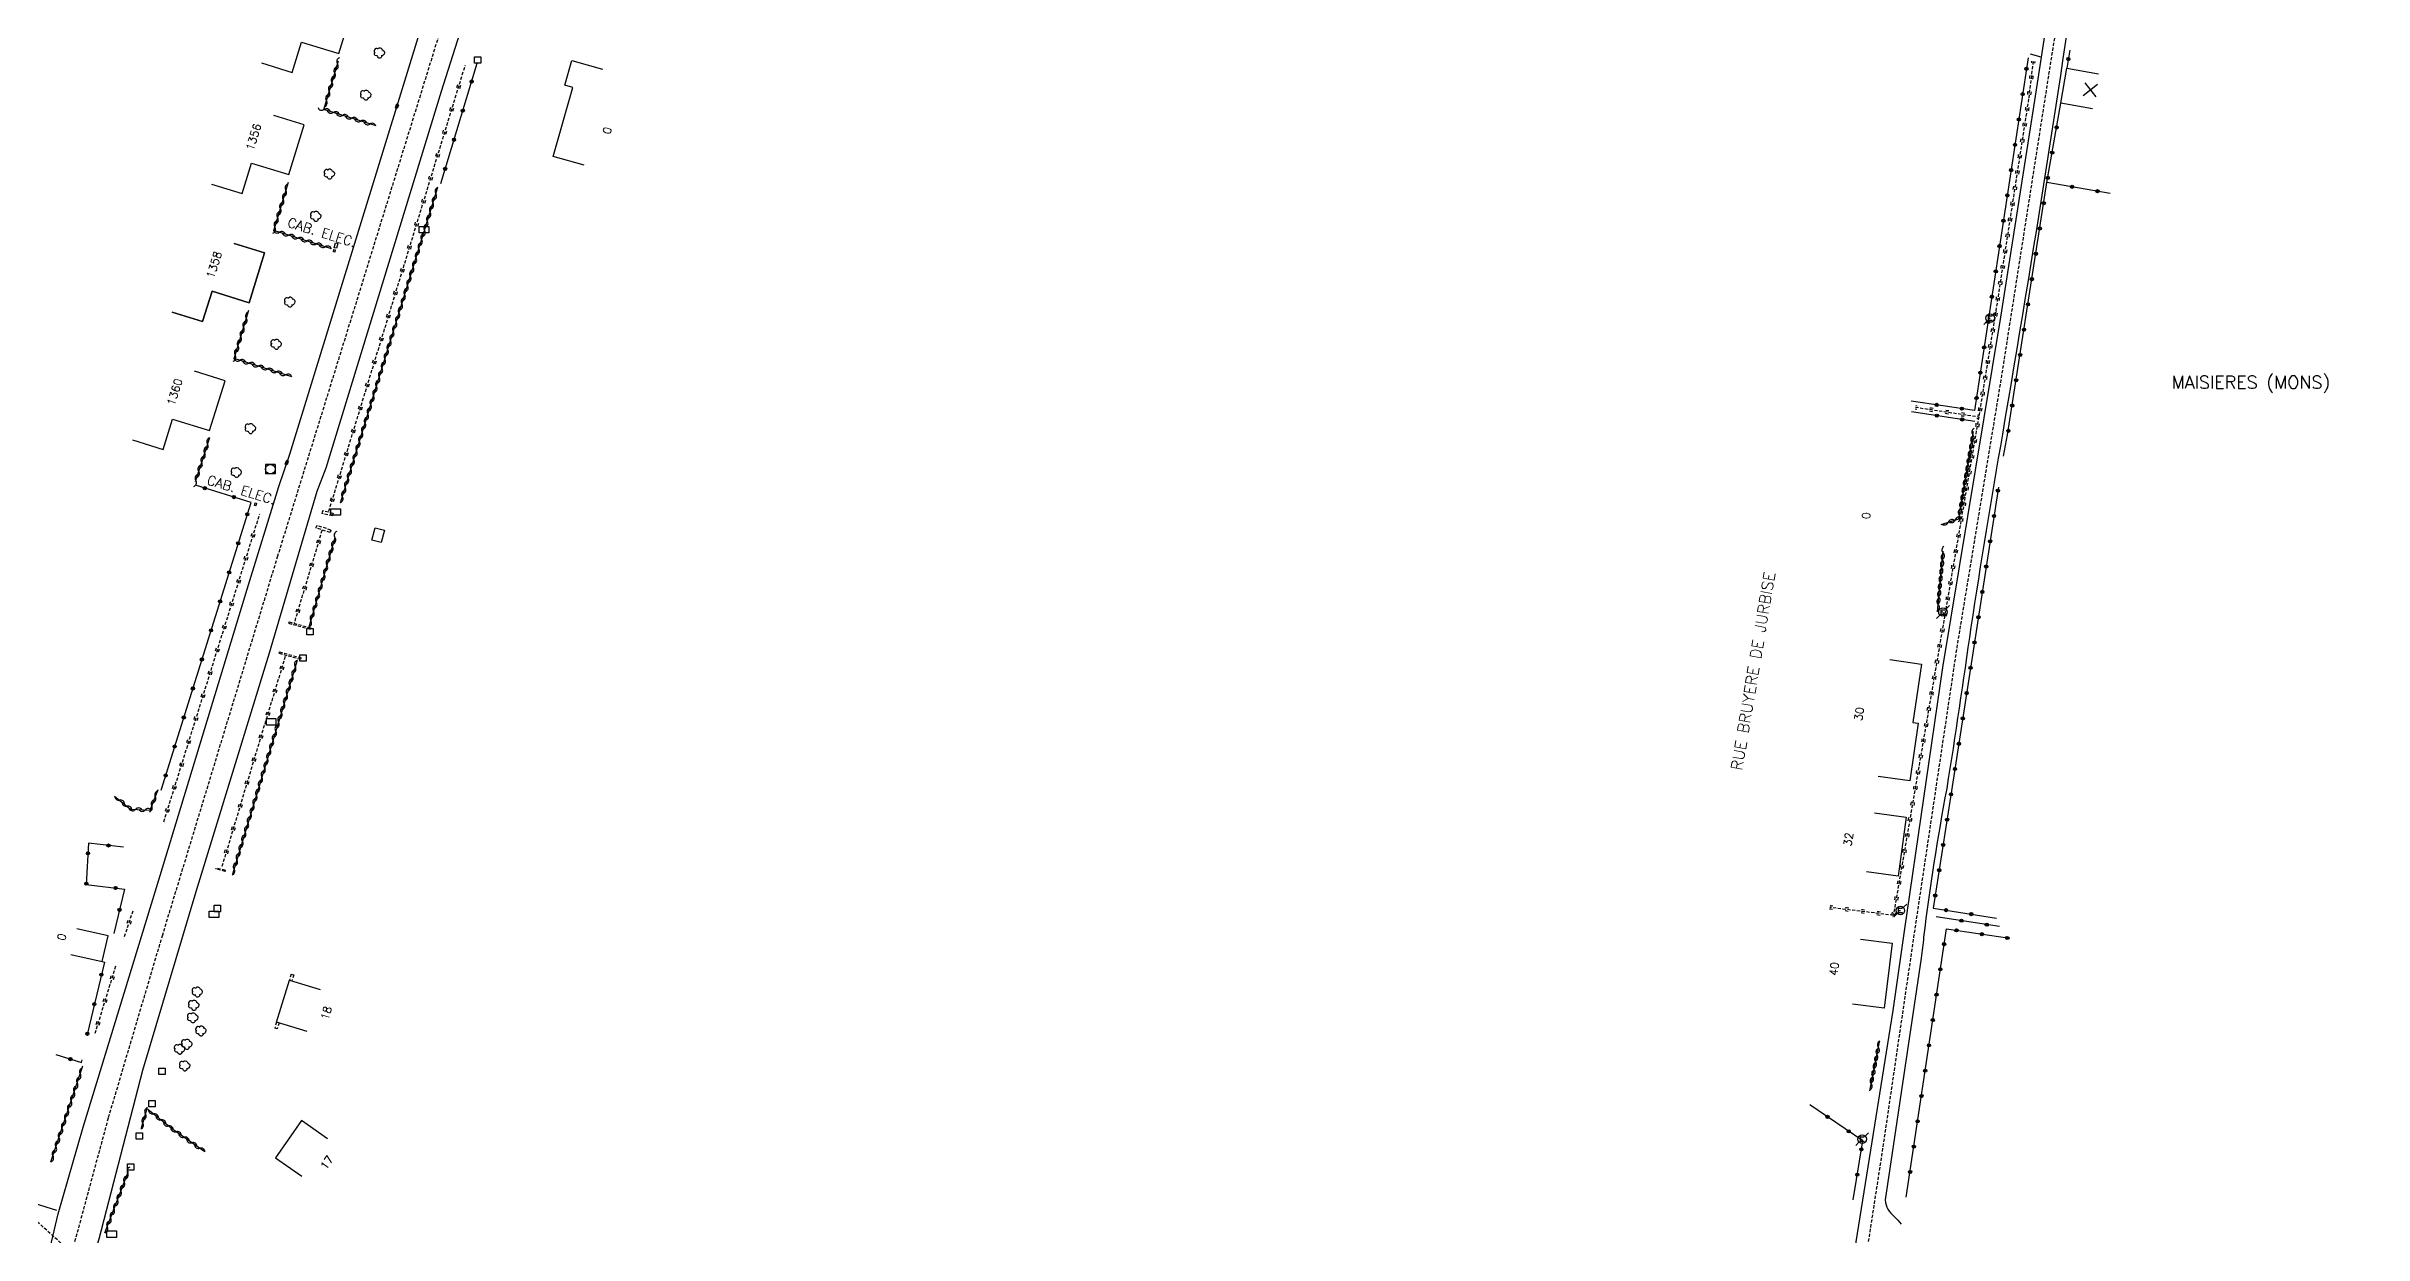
# Model space of a CAD drawing. Header units: millimetres. Extents: x 120176 to 121000, y 132000 to 133000.
# Drawn here: x 120638 to 121000, y 132619.4 to 132805.1 of the extents above; entities that cross this region are included whole.
import ezdxf
from ezdxf.enums import TextEntityAlignment as Align

# ---------------------------------------------------------------- set-up
doc = ezdxf.new("R2010")
doc.units = ezdxf.units.MM
doc.linetypes.add('DASHED', pattern=[0.75, 0.5, -0.25])
doc.layers.get('0').update_dxf_attribs({"linetype": 'CONTINUOUS'})
for name, color, linetype in [('W0001', 6, 'DASHED'), ('W0008', 7, 'CONTINUOUS'), ('W0100', 7, 'CONTINUOUS'), ('W0112', 1, 'DASHED'), ('W0220', 5, 'DASHED'), ('W0300', 7, 'CONTINUOUS'), ('W0310', 3, 'CONTINUOUS'), ('W0322', 7, 'CONTINUOUS'), ('W0400', 7, 'CONTINUOUS'), ('W0420', 7, 'CONTINUOUS'), ('W0471', 7, 'CONTINUOUS'), ('W0980', 7, 'CONTINUOUS'), ('W0984', 7, 'CONTINUOUS'), ('W0989', 7, 'CONTINUOUS'), ('W0991', 7, 'CONTINUOUS'), ('W1471', 7, 'CONTINUOUS')]:
    doc.layers.add(name, color=color, linetype=linetype)
doc.styles.get("Standard").update_dxf_attribs({"font": 'romans.shx', "width": 0.85})

# ---------------------------------------------------------------- blocks, each defined once
blk = doc.blocks.new('t310o')
at = {"color": 0, "linetype": 'Continuous'}
for centre, start, end in [((-0.5, 0.38), 216.8699, 323.1304), ((0.5, -0.37), 36.8699, 143.1303)]:
    blk.add_arc(centre, 0.625, start, end, dxfattribs=at)
blk = doc.blocks.new('t220o')
at = {"color": 0, "linetype": 'Continuous'}
for p, q in [((-0.25, 0.25), (0.25, 0.25)), ((-0.25, -0.25), (0.25, -0.25))]:
    blk.add_line(p, q, dxfattribs=at)
blk = doc.blocks.new('t322o')
at = {"color": 0, "linetype": 'Continuous'}
for radius in [0.25, 0.15]:
    blk.add_circle((0, 0), radius, dxfattribs=at)
blk = doc.blocks.new('t991o')
at = {"color": 0, "linetype": 'Continuous'}
for p, q in [((-1, 1), (1, -1)), ((-1, -1), (1, 1))]:
    blk.add_line(p, q, dxfattribs=at)
blk = doc.blocks.new('T300')
for p, q in [((-0.8, 0.51), (-0.86, 0.34)), ((-0.86, 0.34), (-0.86, 0.17)), ((-0.86, 0.17), (-0.74, 0.06)), ((-0.69, 0.63), (-0.8, 0.51)), ((-0.8, -0.06), (-0.74, 0.06)), ((-0.74, 0.06), (-0.69, 0.11)), ((-0.57, 0.69), (-0.69, 0.63)), ((-0.46, 0.69), (-0.57, 0.69)), ((-0.29, 0.63), (-0.46, 0.69)), ((-0.29, 0.63), (-0.17, 0.74)), ((-0.23, 0.57), (-0.29, 0.63)), ((-0.17, 0.74), (-0.06, 0.8)), ((-0.06, 0.8), (0.06, 0.8)), ((0.06, 0.8), (0.23, 0.74)), ((0.23, 0.74), (0.34, 0.63)), ((0.34, 0.63), (0.4, 0.51)), ((0.46, 0.46), (0.34, 0.46)), ((0.4, 0.51), (0.4, 0.46)), ((0.57, 0.4), (0.46, 0.46)), ((0.57, 0.4), (0.69, 0.29)), ((0.69, 0.29), (0.74, 0.17)), ((0.74, 0.06), (0.69, -0.17)), ((0.74, 0.17), (0.74, 0.06)), ((-0.8, -0.17), (-0.8, -0.06)), ((-0.8, -0.23), (-0.8, -0.17)), ((-0.74, -0.34), (-0.8, -0.23)), ((-0.69, -0.4), (-0.74, -0.34)), ((-0.51, -0.46), (-0.69, -0.4)), ((-0.4, -0.46), (-0.51, -0.46)), ((-0.4, -0.46), (-0.34, -0.46)), ((-0.34, -0.46), (-0.34, -0.4)), ((-0.34, -0.51), (-0.34, -0.46)), ((-0.29, -0.63), (-0.34, -0.51)), ((-0.17, -0.74), (-0.29, -0.63)), ((-0.06, -0.8), (-0.17, -0.74)), ((0.06, -0.8), (-0.06, -0.8)), ((0.17, -0.74), (0.06, -0.8)), ((0.23, -0.69), (0.17, -0.74)), ((0.29, -0.46), (0.23, -0.46)), ((0.29, -0.63), (0.23, -0.69)), ((0.46, -0.4), (0.29, -0.46)), ((0.34, -0.51), (0.29, -0.63)), ((0.34, -0.51), (0.34, -0.46)), ((0.57, -0.34), (0.46, -0.4)), ((0.63, -0.29), (0.57, -0.34)), ((0.69, -0.17), (0.63, -0.29))]:
    blk.add_line(p, q)
blk = doc.blocks.new('t112o')
at = {"color": 0, "linetype": 'Continuous'}
for p, q in [((-0.5, 0.5), (0.5, 0.5)), ((-0.5, -0.5), (-0.5, 0.5)), ((0.5, 0.5), (0.5, -0.5)), ((0.5, -0.5), (-0.5, -0.5))]:
    blk.add_line(p, q, dxfattribs=at)
blk = doc.blocks.new('T400')
for p, q in [((-0.15, 0.3), (0.15, 0.3)), ((-0.15, -0.25), (-0.15, 0.3)), ((-0.15, 0.15), (0.15, 0.15)), ((-0.15, 0), (0.15, 0)), ((0.15, 0.3), (0.15, -0.25)), ((-0.15, -0.15), (0.15, -0.15)), ((-0.15, -0.25), (-0.15, -0.3)), ((-0.15, -0.3), (0.15, -0.3)), ((0.15, -0.3), (0.15, -0.25))]:
    blk.add_line(p, q)
blk = doc.blocks.new('T420')
for p, q in [((0.75, 0.75), (-0.75, 0.75)), ((-0.75, 0.75), (-0.75, -0.75)), ((0.75, 0.75), (0.75, -0.75)), ((0.75, -0.75), (-0.75, -0.75))]:
    blk.add_line(p, q)
blk.add_ellipse((0, 0), major_axis=(-0.53, 0.53), ratio=1, start_param=3.926991, end_param=10.210176)
blk = doc.blocks.new('T471')
for p, q in [((-0.333334, 0.333334), (-0.333334, -0.333334)), ((-0.333334, 0.333334), (0.333334, 0.333334)), ((-0.333334, 0), (0, 0)), ((0.500001, 0.500001), (1.000002, 1.000002)), ((-0.500001, -0.500001), (-1.000002, -1.000002)), ((-0.333334, -0.333334), (0.333334, -0.333334))]:
    blk.add_line(p, q)
blk.add_ellipse((0, 0), major_axis=(0.471405, 0.471405), ratio=1, start_param=5.4977871438, end_param=11.780972451)
blk = doc.blocks.new('T1471')
at = {"color": 0, "linetype": 'Continuous', "flags": 128}
blk.add_lwpolyline([(-0.75, -0.5), (-0.75, 0.5), (0.75, 0.5), (0.75, -0.5), (-0.75, -0.5)], dxfattribs=at)

msp = doc.modelspace()

# ---------------------------------------------------------------- linework, layer by layer
at = {"layer": 'W0001'}
for points in [[(120758.79, 133000), (120746.5, 132959.61), (120732.72, 132915.1), (120715.69, 132859.81), (120696.2, 132796.71), (120674.12, 132725.41), (120656.13, 132666.23), (120647.66, 132637.64), (120639.25, 132606.59), (120628.87, 132570.9), (120611.6, 132514.92)], [(120641.96, 132616.61), (120635.1, 132622.79), (120621.36, 132633.29), (120609.72, 132642.76), (120595.71, 132654.07), (120582.66, 132664.59), (120570.95, 132672.84), (120535.39, 132697.91), (120501.54, 132723.78), (120479.52, 132741.84), (120467.76, 132750.51), (120446.38, 132766.6), (120415.28, 132790.08), (120385.96, 132812.59), (120353.41, 132837), (120322.92, 132860.49), (120307.27, 132872.6), (120289.22, 132886.16), (120274.46, 132896.22), (120257.94, 132907.1), (120249.64, 132913.7), (120240.76, 132919.44)]]:
    msp.add_lwpolyline(points, dxfattribs=at)
at = {"layer": 'W0001', "flags": 128}
msp.add_lwpolyline([(120980.28, 133000), (120976.09, 132972.49), (120974.89, 132964.29), (120969.99, 132930.84), (120964.88, 132900.12), (120963.14, 132888.14), (120954.59, 132824.95), (120943.43, 132753.62), (120936.44, 132711.17), (120929.79, 132666.56), (120924.96, 132633.6), (120922.7, 132618.89), (120916.29, 132577.27), (120912.7, 132564.05), (120900.43, 132522.63), (120898.57, 132516.24), (120896.36, 132508.7), (120895.19, 132502), (120891.37, 132432.07), (120892.75, 132423.86), (120894.42, 132413.95), (120897.94, 132404.97)], dxfattribs=at)
at = {"layer": 'W0008'}
msp.add_line((120949.62, 132803.39), (120947.97, 132803.85), dxfattribs=at)
for points in [[(120608.88, 132515.78), (120616.78, 132540.07), (120624.86, 132567.58), (120635.47, 132604.12), (120639.87, 132622.69), (120643.76, 132636.24), (120655.79, 132675.56), (120669.4, 132720.29), (120674.32, 132736.31), (120676.04, 132741.37), (120693.81, 132799.02), (120699.81, 132818.52), (120708.08, 132845.44), (120728.51, 132911.86), (120740.63, 132951.2), (120747.6, 132973.89), (120752.99, 132991.72), (120755.43, 133000)], [(120762.27, 133000), (120759.05, 132989.53), (120753.75, 132972.35), (120745.86, 132946.94), (120728.27, 132890.51), (120715.94, 132850.22), (120705.11, 132815.07), (120699.7, 132798.02), (120681.66, 132739.17), (120680.24, 132735.51), (120672.81, 132710.27), (120661.34, 132673), (120653.03, 132645.09), (120646.23, 132618.73), (120643.44, 132609.69), (120634.48, 132579.65), (120626.18, 132551.45), (120614.33, 132514.06)], [(120639.65, 132623.2), (120636.16, 132624.31), (120622.1, 132634.37), (120583.49, 132665.75)]]:
    msp.add_lwpolyline(points, dxfattribs=at)
at = {"layer": 'W0008', "flags": 128}
msp.add_lwpolyline([(120917.67, 132599.13), (120926.5, 132654.47), (120928.33, 132667.21), (120934.25, 132708.02), (120943.3, 132762.75), (120948.64, 132796.61), (120952.23, 132819.98), (120957.72, 132860.14), (120962.55, 132895.26), (120966.63, 132920.79), (120967.86, 132928.79), (120972.68, 132960.64), (120974.95, 132976.13), (120978.67, 133000)], dxfattribs=at)
msp.add_lwpolyline([(121000, 132958.99), (120999.74, 132959.02), (120985.03, 132961.05, 0.0619), (120979.59, 132961.93, 0.0862), (120977.73, 132961.34, 0.1198), (120976.31, 132960.24, 0.1254), (120975.64, 132957.51, -0.0224), (120974.79, 132952.42, 0.0123), (120972.12, 132932.9, -0.0083), (120967.21, 132904.99, 0.01), (120963.73, 132881.02, -0.0021), (120956.95, 132829.91, -0.0071), (120943.57, 132744.49, 0.0047), (120938.64, 132714.31, -0.0043), (120934.87, 132689.11, 0.0165), (120931.26, 132665.91, -0.0121), (120930.89, 132662.63), (120925.26, 132624.86, 0.2144), (120926.68, 132622.28, -0.0105), (120927.73, 132621.07)], format="xyb", dxfattribs=at)
at = {"layer": 'W0100'}
for points in [[(120671.64, 132802.47), (120676.42, 132800.99), (120677.89, 132805.74), (120683.69, 132803.94), (120686.11, 132811.7), (120681.33, 132813.19)], [(120722, 132786.48), (120717.19, 132787.84), (120720.25, 132798.65), (120719, 132799.02), (120720.08, 132802.86), (120724.89, 132801.51)], [(120663.83, 132783.56), (120668.61, 132782.08), (120670.08, 132786.82), (120675.88, 132785.02), (120678.3, 132792.79), (120673.52, 132794.27)], [(120657.65, 132763.56), (120662.42, 132762.08), (120663.9, 132766.82), (120669.7, 132765.02), (120672.11, 132772.79), (120667.34, 132774.27), (120672.11, 132772.79), (120669.7, 132765.02), (120663.9, 132766.82), (120662.42, 132762.08), (120657.65, 132763.56)], [(120682.85, 132772.96), (120682.93, 132773.35), (120683.13, 132773.29), (120683.05, 132772.9), (120682.85, 132772.96)], [(120682.98, 132773.61), (120683.19, 132774.35), (120683.53, 132774.28), (120683.32, 132773.54), (120682.98, 132773.61)], [(120651.47, 132743.58), (120656.24, 132742.1), (120657.72, 132746.85), (120663.52, 132745.04), (120665.93, 132752.81), (120661.15, 132754.3)], [(120670.53, 132733.32), (120670.61, 132733.74), (120670.83, 132733.7), (120670.75, 132733.28), (120670.53, 132733.32)], [(120688.87, 132727.94), (120689.38, 132729.86), (120690.81, 132729.48), (120690.29, 132727.55), (120688.87, 132727.94)], [(120641.85, 132663.21), (120646.73, 132662.1), (120647.64, 132666.1), (120642.76, 132667.21)], [(120678.77, 132651.19), (120673.98, 132652.64), (120675.98, 132659.2), (120680.76, 132657.74)], [(120681.95, 132634.41), (120677.85, 132637.26), (120673.82, 132631.45), (120677.92, 132628.6)]]:
    msp.add_lwpolyline(points, dxfattribs=at)
at = {"layer": 'W0100', "flags": 128}
for points in [[(120957.63, 132795.32), (120952.7, 132796.17), (120953.64, 132801.64), (120958.57, 132800.79)], [(120926, 132709.29), (120930.95, 132708.57), (120929.58, 132699.44), (120930.42, 132699.32), (120929.12, 132690.32), (120924.17, 132691.03)], [(120923.59, 132685.35), (120928.54, 132684.68), (120927.3, 132675.43), (120922.34, 132676.1)], [(120921.38, 132665.58), (120926.34, 132664.98), (120925.11, 132654.83), (120920.15, 132655.43)]]:
    msp.add_lwpolyline(points, dxfattribs=at)
at = {"layer": 'W0112'}
for p, q in [((120681.14, 132732.49), (120681.04, 132732.1)), ((120682.79, 132732.1), (120682.7, 132731.71)), ((120680.25, 132730.21), (120680.13, 132729.83)), ((120682.47, 132729.51), (120682.35, 132729.13)), ((120675.86, 132714.96), (120679.23, 132714.02)), ((120675.93, 132715.16), (120679.3, 132714.22)), ((120679.3, 132714.22), (120679.23, 132714.02)), ((120674.36, 132710.27), (120677.73, 132709.33)), ((120677.81, 132709.54), (120677.73, 132709.33)), ((120664.49, 132676.71), (120664.47, 132676.52)), ((120665.96, 132676.37), (120664.49, 132676.71)), ((120676.26, 132660.12), (120676.65, 132660.01)), ((120674.06, 132651.59), (120673.68, 132651.71))]:
    msp.add_line(p, q, dxfattribs=at)
for points in [[(120682.7, 132731.71), (120681.04, 132732.1)], [(120682.79, 132732.1), (120681.14, 132732.49)], [(120682.35, 132729.13), (120680.13, 132729.83)], [(120682.47, 132729.51), (120680.25, 132730.21)], [(120675.93, 132715.16), (120675.86, 132714.96)], [(120674.36, 132710.27), (120674.44, 132710.48), (120677.81, 132709.54)], [(120665.96, 132676.37), (120665.94, 132676.19), (120664.47, 132676.52)], [(120676.26, 132660.12), (120675.98, 132659.2)], [(120676.65, 132660.01), (120676.36, 132659.08)], [(120673.98, 132652.64), (120673.68, 132651.71)], [(120674.36, 132652.52), (120674.06, 132651.59)]]:
    msp.add_lwpolyline(points, dxfattribs=at)
at = {"layer": 'W0220'}
for p, q in [((120682.15, 132732.47), (120703.46, 132802.14)), ((120948.37, 132802.72), (120947.65, 132796.84)), ((120947.82, 132800.27), (120947.79, 132800.02)), ((120947.85, 132800.52), (120947.82, 132800.27)), ((120948.12, 132802.75), (120948.09, 132802.5)), ((120948.31, 132800.21), (120948.28, 132799.96)), ((120948.34, 132800.46), (120948.31, 132800.21)), ((120948.62, 132802.69), (120948.59, 132802.44)), ((120947.65, 132796.84), (120942.37, 132762.65)), ((120947.51, 132797.79), (120947.48, 132797.54)), ((120947.54, 132798.04), (120947.51, 132797.79)), ((120948.01, 132797.73), (120947.98, 132797.48)), ((120948.04, 132797.98), (120948.01, 132797.73)), ((120946.78, 132792.85), (120946.74, 132792.6)), ((120946.82, 132793.1), (120946.78, 132792.85)), ((120947.16, 132795.32), (120947.12, 132795.08)), ((120947.2, 132795.57), (120947.16, 132795.32)), ((120947.31, 132793.02), (120947.27, 132792.78)), ((120947.65, 132795.25), (120947.62, 132795)), ((120947.69, 132795.49), (120947.65, 132795.25)), ((120946.4, 132790.38), (120946.36, 132790.13)), ((120946.44, 132790.63), (120946.4, 132790.38)), ((120946.89, 132790.3), (120946.85, 132790.06)), ((120946.93, 132790.55), (120946.89, 132790.3)), ((120947.27, 132792.78), (120947.24, 132792.53)), ((120945.67, 132785.69), (120945.63, 132785.44)), ((120946.02, 132787.91), (120945.98, 132787.66)), ((120946.05, 132788.16), (120946.02, 132787.91)), ((120946.17, 132785.61), (120946.13, 132785.36)), ((120946.51, 132787.83), (120946.47, 132787.59)), ((120946.55, 132788.08), (120946.51, 132787.83)), ((120945.25, 132782.97), (120945.21, 132782.72)), ((120945.29, 132783.22), (120945.25, 132782.97)), ((120945.63, 132785.44), (120945.6, 132785.19)), ((120945.75, 132782.89), (120945.71, 132782.65)), ((120945.78, 132783.14), (120945.75, 132782.89)), ((120946.13, 132785.36), (120946.09, 132785.12)), ((120944.87, 132780.5), (120944.83, 132780.25)), ((120944.91, 132780.75), (120944.87, 132780.5)), ((120945.37, 132780.42), (120945.33, 132780.17)), ((120945.4, 132780.67), (120945.37, 132780.42)), ((120944.11, 132775.56), (120944.07, 132775.31)), ((120944.15, 132775.8), (120944.11, 132775.56)), ((120944.49, 132778.03), (120944.45, 132777.78)), ((120944.53, 132778.27), (120944.49, 132778.03)), ((120944.6, 132775.48), (120944.56, 132775.23)), ((120944.64, 132775.73), (120944.6, 132775.48)), ((120944.98, 132777.95), (120944.95, 132777.7)), ((120945.02, 132778.2), (120944.98, 132777.95)), ((120943.73, 132773.09), (120943.69, 132772.84)), ((120943.76, 132773.33), (120943.73, 132773.09)), ((120944.22, 132773.01), (120944.18, 132772.76)), ((120944.26, 132773.26), (120944.22, 132773.01)), ((120942.96, 132768.14), (120942.92, 132767.9)), ((120943, 132768.39), (120942.96, 132768.14)), ((120943.34, 132770.62), (120943.31, 132770.37)), ((120943.38, 132770.86), (120943.34, 132770.62)), ((120943.46, 132768.07), (120943.42, 132767.82)), ((120943.49, 132768.32), (120943.46, 132768.07)), ((120943.84, 132770.54), (120943.8, 132770.29)), ((120943.88, 132770.79), (120943.84, 132770.54)), ((120942.58, 132765.67), (120942.54, 132765.43)), ((120942.62, 132765.92), (120942.58, 132765.67)), ((120943.08, 132765.6), (120943.04, 132765.35)), ((120943.11, 132765.84), (120943.08, 132765.6)), ((120942.37, 132762.65), (120939.87, 132747.2)), ((120941.8, 132760.74), (120941.76, 132760.49)), ((120941.84, 132760.98), (120941.8, 132760.74)), ((120942.2, 132763.2), (120942.16, 132762.96)), ((120942.24, 132763.45), (120942.2, 132763.2)), ((120942.3, 132760.66), (120942.26, 132760.41)), ((120942.34, 132760.9), (120942.3, 132760.66)), ((120942.69, 132763.13), (120942.66, 132762.88)), ((120942.73, 132763.37), (120942.69, 132763.13)), ((120941.4, 132758.27), (120941.36, 132758.02)), ((120941.44, 132758.52), (120941.4, 132758.27)), ((120941.9, 132758.19), (120941.86, 132757.94)), ((120941.94, 132758.44), (120941.9, 132758.19)), ((120940.61, 132753.33), (120940.57, 132753.09)), ((120940.65, 132753.58), (120940.61, 132753.33)), ((120941.01, 132755.8), (120940.97, 132755.55)), ((120941.05, 132756.05), (120941.01, 132755.8)), ((120941.1, 132753.25), (120941.06, 132753.01)), ((120941.14, 132753.5), (120941.1, 132753.25)), ((120941.5, 132755.72), (120941.46, 132755.47)), ((120941.54, 132755.97), (120941.5, 132755.72)), ((120940.21, 132750.86), (120940.17, 132750.62)), ((120940.25, 132751.11), (120940.21, 132750.86)), ((120940.7, 132750.79), (120940.66, 132750.54)), ((120940.74, 132751.03), (120940.7, 132750.79)), ((120939.87, 132747.2), (120926.54, 132669.32)), ((120929.94, 132748.45), (120930.19, 132748.41)), ((120929.98, 132748.7), (120939.87, 132747.2)), ((120930.02, 132748.95), (120930.26, 132748.91)), ((120932.17, 132748.11), (120932.41, 132748.08)), ((120932.24, 132748.61), (120932.49, 132748.57)), ((120932.41, 132748.08), (120932.66, 132748.04)), ((120932.49, 132748.57), (120932.74, 132748.53)), ((120934.64, 132747.74), (120934.89, 132747.7)), ((120934.71, 132748.23), (120934.96, 132748.2)), ((120934.89, 132747.7), (120935.13, 132747.67)), ((120934.96, 132748.2), (120935.21, 132748.16)), ((120937.11, 132747.37), (120937.36, 132747.33)), ((120937.19, 132747.86), (120937.43, 132747.82)), ((120937.36, 132747.33), (120937.6, 132747.29)), ((120937.43, 132747.82), (120937.68, 132747.78)), ((120939.4, 132745.93), (120939.35, 132745.69)), ((120939.44, 132746.18), (120939.4, 132745.93)), ((120939.58, 132746.99), (120939.83, 132746.95)), ((120939.66, 132747.48), (120939.9, 132747.45)), ((120939.81, 132748.4), (120939.77, 132748.15)), ((120939.85, 132748.64), (120939.81, 132748.4)), ((120939.89, 132745.85), (120939.85, 132745.6)), ((120939.93, 132746.1), (120939.89, 132745.85)), ((120940.3, 132748.32), (120940.26, 132748.07)), ((120940.34, 132748.56), (120940.3, 132748.32)), ((120938.97, 132743.47), (120938.93, 132743.22)), ((120939.02, 132743.72), (120938.97, 132743.47)), ((120939.47, 132743.38), (120939.43, 132743.14)), ((120939.51, 132743.63), (120939.47, 132743.38)), ((120938.13, 132738.54), (120938.09, 132738.29)), ((120938.17, 132738.79), (120938.13, 132738.54)), ((120938.55, 132741.01), (120938.51, 132740.76)), ((120938.6, 132741.25), (120938.55, 132741.01)), ((120938.67, 132738.7), (120938.62, 132738.46)), ((120939.05, 132740.92), (120939, 132740.67)), ((120939.09, 132741.17), (120939.05, 132740.92)), ((120937.71, 132736.08), (120937.67, 132735.83)), ((120937.75, 132736.32), (120937.71, 132736.08)), ((120938.2, 132735.99), (120938.16, 132735.75)), ((120938.24, 132736.24), (120938.2, 132735.99)), ((120938.62, 132738.46), (120938.58, 132738.21)), ((120656.37, 132683.95), (120671.36, 132732.06)), ((120936.91, 132731.39), (120936.87, 132731.15)), ((120937.29, 132733.61), (120937.25, 132733.37)), ((120937.33, 132733.86), (120937.29, 132733.61)), ((120937.4, 132731.31), (120937.36, 132731.06)), ((120937.78, 132733.53), (120937.74, 132733.28)), ((120937.82, 132733.77), (120937.78, 132733.53)), ((120681.05, 132729.42), (120676.72, 132714.99)), ((120936.44, 132728.68), (120936.4, 132728.44)), ((120936.49, 132728.93), (120936.44, 132728.68)), ((120936.87, 132731.15), (120936.82, 132730.9)), ((120936.94, 132728.6), (120936.9, 132728.35)), ((120936.98, 132728.85), (120936.94, 132728.6)), ((120937.36, 132731.06), (120937.32, 132730.82)), ((120936.02, 132726.22), (120935.98, 132725.97)), ((120936.07, 132726.47), (120936.02, 132726.22)), ((120936.52, 132726.14), (120936.47, 132725.89)), ((120936.56, 132726.38), (120936.52, 132726.14)), ((120935.18, 132721.29), (120935.14, 132721.05)), ((120935.22, 132721.54), (120935.18, 132721.29)), ((120935.6, 132723.76), (120935.56, 132723.51)), ((120935.64, 132724), (120935.6, 132723.76)), ((120935.67, 132721.21), (120935.63, 132720.96)), ((120935.71, 132721.45), (120935.67, 132721.21)), ((120936.09, 132723.67), (120936.05, 132723.43)), ((120936.14, 132723.92), (120936.09, 132723.67)), ((120934.76, 132718.83), (120934.72, 132718.58)), ((120934.8, 132719.07), (120934.76, 132718.83)), ((120935.25, 132718.74), (120935.21, 132718.5)), ((120935.29, 132718.99), (120935.25, 132718.74)), ((120933.91, 132713.9), (120933.87, 132713.65)), ((120933.96, 132714.15), (120933.91, 132713.9)), ((120934.34, 132716.36), (120934.29, 132716.12)), ((120934.38, 132716.61), (120934.34, 132716.36)), ((120934.41, 132713.81), (120934.37, 132713.57)), ((120934.45, 132714.06), (120934.41, 132713.81)), ((120934.83, 132716.28), (120934.79, 132716.03)), ((120934.87, 132716.53), (120934.83, 132716.28)), ((120933.49, 132711.43), (120933.45, 132711.19)), ((120933.53, 132711.68), (120933.49, 132711.43)), ((120933.99, 132711.35), (120933.94, 132711.1)), ((120934.03, 132711.6), (120933.99, 132711.35)), ((120932.65, 132706.51), (120932.61, 132706.26)), ((120932.69, 132706.75), (120932.65, 132706.51)), ((120933.07, 132708.97), (120933.03, 132708.72)), ((120933.11, 132709.22), (120933.07, 132708.97)), ((120933.14, 132706.42), (120933.1, 132706.18)), ((120933.18, 132706.67), (120933.14, 132706.42)), ((120933.56, 132708.89), (120933.52, 132708.64)), ((120933.61, 132709.13), (120933.56, 132708.89)), ((120932.23, 132704.04), (120932.19, 132703.8)), ((120932.27, 132704.29), (120932.23, 132704.04)), ((120932.72, 132703.96), (120932.68, 132703.71)), ((120932.76, 132704.2), (120932.72, 132703.96)), ((120931.38, 132699.11), (120931.34, 132698.87)), ((120931.43, 132699.36), (120931.38, 132699.11)), ((120931.81, 132701.58), (120931.76, 132701.33)), ((120931.85, 132701.82), (120931.81, 132701.58)), ((120931.88, 132699.03), (120931.83, 132698.78)), ((120931.92, 132699.28), (120931.88, 132699.03)), ((120932.3, 132701.49), (120932.26, 132701.25)), ((120932.34, 132701.74), (120932.3, 132701.49)), ((120930.96, 132696.65), (120930.92, 132696.4)), ((120931, 132696.9), (120930.96, 132696.65)), ((120931.46, 132696.57), (120931.41, 132696.32)), ((120931.5, 132696.81), (120931.46, 132696.57)), ((120930.12, 132691.72), (120930.08, 132691.48)), ((120930.16, 132691.97), (120930.12, 132691.72)), ((120930.54, 132694.19), (120930.5, 132693.94)), ((120930.58, 132694.43), (120930.54, 132694.19)), ((120930.61, 132691.64), (120930.57, 132691.39)), ((120930.65, 132691.88), (120930.61, 132691.64)), ((120931.03, 132694.1), (120930.99, 132693.86)), ((120931.08, 132694.35), (120931.03, 132694.1)), ((120929.7, 132689.26), (120929.66, 132689.01)), ((120929.74, 132689.5), (120929.7, 132689.26)), ((120930.19, 132689.17), (120930.15, 132688.93)), ((120930.23, 132689.42), (120930.19, 132689.17)), ((120928.85, 132684.33), (120928.81, 132684.08)), ((120928.9, 132684.58), (120928.85, 132684.33)), ((120929.28, 132686.79), (120929.23, 132686.55)), ((120929.32, 132687.04), (120929.28, 132686.79)), ((120929.35, 132684.24), (120929.3, 132684)), ((120929.39, 132684.49), (120929.35, 132684.24)), ((120929.77, 132686.71), (120929.73, 132686.46)), ((120929.81, 132686.96), (120929.77, 132686.71)), ((120928.43, 132681.86), (120928.39, 132681.62)), ((120928.47, 132682.11), (120928.43, 132681.86)), ((120928.93, 132681.78), (120928.88, 132681.53)), ((120928.97, 132682.03), (120928.93, 132681.78)), ((120927.63, 132677.18), (120927.59, 132676.94)), ((120928.01, 132679.4), (120927.97, 132679.15)), ((120928.05, 132679.65), (120928.01, 132679.4)), ((120928.12, 132677.1), (120928.08, 132676.85)), ((120928.5, 132679.32), (120928.46, 132679.07)), ((120928.55, 132679.56), (120928.5, 132679.32)), ((120927.17, 132674.47), (120927.12, 132674.23)), ((120927.21, 132674.72), (120927.17, 132674.47)), ((120927.59, 132676.94), (120927.55, 132676.69)), ((120927.66, 132674.39), (120927.62, 132674.14)), ((120927.7, 132674.63), (120927.66, 132674.39)), ((120928.08, 132676.85), (120928.04, 132676.61)), ((120651.52, 132669.99), (120650.08, 132665.72)), ((120916.77, 132670.28), (120916.58, 132670.3)), ((120926.54, 132669.32), (120916.61, 132670.55)), ((120916.83, 132670.78), (120916.65, 132670.8)), ((120917.02, 132670.25), (120916.77, 132670.28)), ((120917.08, 132670.75), (120916.83, 132670.78)), ((120919.25, 132669.97), (120919, 132670)), ((120919.31, 132670.47), (120919.06, 132670.5)), ((120919.5, 132669.94), (120919.25, 132669.97)), ((120919.56, 132670.44), (120919.31, 132670.47)), ((120921.79, 132670.16), (120921.54, 132670.19)), ((120922.04, 132670.13), (120921.79, 132670.16)), ((120924.27, 132669.85), (120924.02, 132669.88)), ((120924.52, 132669.82), (120924.27, 132669.85)), ((120926.37, 132669.79), (120926.32, 132669.54)), ((120926.75, 132672.01), (120926.7, 132671.76)), ((120926.79, 132672.25), (120926.75, 132672.01)), ((120927.24, 132671.92), (120927.2, 132671.68)), ((120927.28, 132672.17), (120927.24, 132671.92)), ((120921.73, 132669.66), (120921.48, 132669.69)), ((120921.98, 132669.63), (120921.73, 132669.66)), ((120924.21, 132669.36), (120923.96, 132669.39)), ((120924.46, 132669.32), (120924.21, 132669.36)), ((120926.32, 132669.54), (120926.29, 132669.36)), ((120926.51, 132669.07), (120926.44, 132669.08)), ((120926.57, 132669.57), (120926.51, 132669.57)), ((120926.82, 132669.46), (120926.79, 132669.28)), ((120926.86, 132669.71), (120926.82, 132669.46)), ((120648.82, 132661.36), (120645.59, 132650.87))]:
    msp.add_line(p, q, dxfattribs=at)
msp.add_lwpolyline([(120675.33, 132709.73), (120670.96, 132695.39), (120665.42, 132676.89)], dxfattribs=at)
at = {"layer": 'W0310'}
for p, q in [((120699.13, 132783), (120683.92, 132733.7)), ((120663.49, 132743.92), (120661.26, 132737.02)), ((120679.05, 132714.39), (120683.11, 132728.36)), ((120933.43, 132716.73), (120934.34, 132726.22)), ((120677.17, 132709.11), (120667.08, 132675.77)), ((120922.85, 132641.9), (120924.38, 132649.54)), ((120638.73, 132630.8), (120643.72, 132645.79)), ((120653.77, 132639.28), (120652.8, 132636.07)), ((120647.17, 132619.7), (120650.82, 132629.35))]:
    msp.add_line(p, q, dxfattribs=at)
for points in [[(120689.51, 132792.63), (120681.34, 132795.22), (120683.63, 132802.79)], [(120682.53, 132773.45), (120673.53, 132776.3), (120675.82, 132783.87)], [(120676.35, 132753.45), (120667.35, 132756.3), (120669.64, 132763.87)], [(120648.68, 132687.96), (120651.16, 132685.92), (120654.21, 132685.74), (120655.5, 132688.96)], [(120662.79, 132632.38), (120657.79, 132635.86), (120653.88, 132639)]]:
    msp.add_lwpolyline(points, dxfattribs=at)
at = {"layer": 'W0310', "flags": 128}
msp.add_lwpolyline([(120934.01, 132730.35), (120936.76, 132731.28), (120939.07, 132744.92)], dxfattribs=at)
at = {"layer": 'W0322'}
for p, q in [((120954.08, 132804.49), (120953.64, 132801.64)), ((120699.62, 132783.65), (120705.3, 132802.43)), ((120960.38, 132782.09), (120950.53, 132783.82)), ((120939.26, 132746.48), (120929.38, 132747.98)), ((120943.11, 132667.55), (120933.23, 132669.09))]:
    msp.add_line(p, q, dxfattribs=at)
at = {"layer": 'W0322', "flags": 128}
for points in [[(120947.58, 132803.25), (120939.23, 132748.16), (120929.34, 132749.65)], [(120943.74, 132741.07), (120944.39, 132744.39), (120950.53, 132783.82), (120952.7, 132796.17)], [(120942.96, 132736.22), (120935.63, 132688.77), (120932.77, 132670.43), (120942.65, 132668.89)], [(120928.55, 132625.27), (120934.82, 132667.2), (120944.71, 132665.73)], [(120920.26, 132624.86), (120921.76, 132634.08), (120913.5, 132639.71)]]:
    msp.add_lwpolyline(points, dxfattribs=at)
at = {"layer": 'W0322'}
for points in [[(120655.93, 132688.89), (120669.98, 132733.83), (120661.32, 132736.49)], [(120650.08, 132679.95), (120644.6, 132680.61), (120644.24, 132674.12), (120650.23, 132673.42), (120648.54, 132666.48)], [(120646.73, 132662.1), (120647.07, 132662.03), (120644.4, 132650.73)], [(120639.51, 132647.59), (120643.48, 132646.31), (120643.62, 132646.73)]]:
    msp.add_lwpolyline(points, dxfattribs=at)

# ---------------------------------------------------------------- block references
at = {"layer": 'W0112'}
for p in [(120705.38, 132802.92), (120679.21, 132713.63), (120678.09, 132709.52), (120664.72, 132670.39), (120656.09, 132644.97), (120654.51, 132639.91), (120652.54, 132634.83), (120651.18, 132630.02)]:
    msp.add_blockref('t112o', p, dxfattribs=at)
at = {"layer": 'W0220'}
for p, rotation in [((120702.44, 132798.81), 72.99697867164733), ((120702.44, 132798.81), 72.99697867164733), ((120701.34, 132795.23), 72.99697867164733), ((120701.34, 132795.23), 72.99697867164733), ((120701.34, 132795.23), 72.99697867164733), ((120700.24, 132791.64), 72.99697867164733), ((120700.24, 132791.64), 72.99697867164733), ((120700.24, 132791.64), 72.99697867164733), ((120700.24, 132791.64), 72.99697867164733), ((120699.15, 132788.05), 72.99697867164733), ((120699.15, 132788.05), 72.99697867164733), ((120699.15, 132788.05), 72.99697867164733), ((120699.15, 132788.05), 72.99697867164733), ((120699.15, 132788.05), 72.99697867164733), ((120698.05, 132784.47), 72.99697867164733), ((120698.05, 132784.47), 72.99697867164733), ((120698.05, 132784.47), 72.99697867164733), ((120698.05, 132784.47), 72.99697867164733), ((120698.05, 132784.47), 72.99697867164733), ((120698.05, 132784.47), 72.99697867164733), ((120696.96, 132780.88), 72.99697867164733), ((120695.86, 132777.3), 72.99697867164733), ((120694.76, 132773.71), 72.99697867164733), ((120693.66, 132770.12), 72.99697867164733), ((120692.57, 132766.54), 72.99697867164733), ((120691.47, 132762.95), 72.99697867164733), ((120690.38, 132759.36), 72.99697867164733), ((120689.28, 132755.78), 72.99697867164733), ((120688.18, 132752.19), 72.99697867164733), ((120688.18, 132752.19), 72.99697867164733), ((120687.09, 132748.61), 72.99697867164733), ((120687.09, 132748.61), 72.99697867164733), ((120687.09, 132748.61), 72.99697867164733), ((120685.99, 132745.02), 72.99697867164733), ((120685.99, 132745.02), 72.99697867164733), ((120685.99, 132745.02), 72.99697867164733), ((120685.99, 132745.02), 72.99697867164733), ((120684.89, 132741.43), 72.99697867164733), ((120684.89, 132741.43), 72.99697867164733), ((120684.89, 132741.43), 72.99697867164733), ((120684.89, 132741.43), 72.99697867164733), ((120684.89, 132741.43), 72.99697867164733), ((120683.8, 132737.85), 72.99697867164733), ((120683.8, 132737.85), 72.99697867164733), ((120683.8, 132737.85), 72.99697867164733), ((120683.8, 132737.85), 72.99697867164733), ((120683.8, 132737.85), 72.99697867164733), ((120683.8, 132737.85), 72.99697867164733), ((120682.7, 132734.26), 72.99697867164733), ((120670.31, 132728.7), 72.69375590961047), ((120680.51, 132727.63), 253.3039501687916), ((120669.2, 132725.12), 72.69375590961047), ((120679.44, 132724.04), 253.3039501687916), ((120679.44, 132724.04), 253.3039501687916), ((120679.44, 132724.04), 253.3039501687916), ((120679.44, 132724.04), 253.3039501687916), ((120679.44, 132724.04), 253.3039501687916), ((120679.44, 132724.04), 253.3039501687916), ((120668.08, 132721.54), 72.69375590961047), ((120678.36, 132720.45), 253.3039501687916), ((120678.36, 132720.45), 253.3039501687916), ((120678.36, 132720.45), 253.3039501687916), ((120678.36, 132720.45), 253.3039501687916), ((120678.36, 132720.45), 253.3039501687916), ((120666.96, 132717.96), 72.69375590961047), ((120677.28, 132716.85), 253.3039501687916), ((120677.28, 132716.85), 253.3039501687916), ((120677.28, 132716.85), 253.3039501687916), ((120677.28, 132716.85), 253.3039501687916), ((120665.85, 132714.38), 72.69375590961047), ((120664.73, 132710.8), 72.69375590961047), ((120663.62, 132707.22), 72.69375590961047), ((120674.79, 132707.94), 253.0237349902503), ((120662.5, 132703.64), 72.69375590961047), ((120662.5, 132703.64), 72.69375590961047), ((120673.69, 132704.35), 253.0237349902503), ((120673.69, 132704.35), 253.0237349902503), ((120673.69, 132704.35), 253.0237349902503), ((120673.69, 132704.35), 253.0237349902503), ((120673.69, 132704.35), 253.0237349902503), ((120673.69, 132704.35), 253.0237349902503), ((120661.39, 132700.06), 72.69375590961047), ((120661.39, 132700.06), 72.69375590961047), ((120661.39, 132700.06), 72.69375590961047), ((120672.6, 132700.77), 253.0237349902503), ((120672.6, 132700.77), 253.0237349902503), ((120672.6, 132700.77), 253.0237349902503), ((120672.6, 132700.77), 253.0237349902503), ((120672.6, 132700.77), 253.0237349902503), ((120660.27, 132696.48), 72.69375590961047), ((120660.27, 132696.48), 72.69375590961047), ((120660.27, 132696.48), 72.69375590961047), ((120660.27, 132696.48), 72.69375590961047), ((120671.5, 132697.18), 253.0237349902503), ((120671.5, 132697.18), 253.0237349902503), ((120671.5, 132697.18), 253.0237349902503), ((120671.5, 132697.18), 253.0237349902503), ((120659.16, 132692.9), 72.69375590961047), ((120659.16, 132692.9), 72.69375590961047), ((120659.16, 132692.9), 72.69375590961047), ((120659.16, 132692.9), 72.69375590961047), ((120659.16, 132692.9), 72.69375590961047), ((120670.42, 132693.59), 253.340928730154), ((120670.42, 132693.59), 253.340928730154), ((120670.42, 132693.59), 253.340928730154), ((120658.04, 132689.32), 72.69375590961047), ((120658.04, 132689.32), 72.69375590961047), ((120658.04, 132689.32), 72.69375590961047), ((120658.04, 132689.32), 72.69375590961047), ((120658.04, 132689.32), 72.69375590961047), ((120658.04, 132689.32), 72.69375590961047), ((120669.34, 132690), 253.340928730154), ((120669.34, 132690), 253.340928730154), ((120656.93, 132685.74), 72.69375590961047), ((120668.27, 132686.4), 253.340928730154), ((120667.19, 132682.81), 253.340928730154), ((120666.12, 132679.22), 253.340928730154), ((120650.92, 132668.21), 251.40027451402), ((120648.27, 132659.57), 252.8923278265906), ((120647.16, 132655.98), 252.8923278265906), ((120647.16, 132655.98), 252.8923278265906), ((120647.16, 132655.98), 252.8923278265906), ((120647.16, 132655.98), 252.8923278265906), ((120647.16, 132655.98), 252.8923278265906), ((120647.16, 132655.98), 252.8923278265906), ((120646.06, 132652.4), 252.8923278265906), ((120646.06, 132652.4), 252.8923278265906), ((120646.06, 132652.4), 252.8923278265906), ((120646.06, 132652.4), 252.8923278265906), ((120646.06, 132652.4), 252.8923278265906)]:
    msp.add_blockref('t220o', p, dxfattribs=dict(at, rotation=rotation))
at = {"layer": 'W0300'}
for p in [(120690.07, 132804.03), (120687.94, 132797.43), (120682.26, 132785.11), (120680.13, 132778.52), (120676.08, 132765.11), (120673.95, 132758.52), (120669.92, 132745.36), (120667.72, 132738.49), (120661.07, 132655.27), (120661.63, 132657.33), (120660.92, 132653.31), (120662.19, 132651.25), (120658.86, 132648.4), (120659.99, 132649.17), (120659.66, 132645.8)]:
    msp.add_blockref('T300', p, dxfattribs=at)
at = {"layer": 'W0310'}
for p, rotation in [((120682.63, 132799.46), 73.16400917719253), ((120683.06, 132800.9), 73.16400917719253), ((120683.5, 132802.33), 73.16400917719253), ((120681.76, 132796.59), 73.16400917719253), ((120682.19, 132798.03), 73.16400917719253), ((120681.4, 132795.2), 162.4387458821232), ((120682.83, 132794.74), 162.4387458821232), ((120684.26, 132794.29), 162.4387458821232), ((120685.69, 132793.84), 162.4387458821232), ((120687.12, 132793.39), 162.4387458821232), ((120688.55, 132792.93), 162.4387458821232), ((120675, 132781.15), 73.16400917719253), ((120675.43, 132782.58), 73.16400917719253), ((120698.84, 132782.04), 252.8571368846259), ((120674.13, 132778.28), 73.16400917719253), ((120674.57, 132779.71), 73.16400917719253), ((120697.51, 132777.74), 252.8571368846259), ((120697.95, 132779.18), 252.8571368846259), ((120698.39, 132780.61), 252.8571368846259), ((120673.7, 132776.84), 73.16400917719253), ((120674.43, 132776.02), 162.4367237815083), ((120675.86, 132775.57), 162.4367237815083), ((120677.29, 132775.11), 162.4367237815083), ((120678.72, 132774.66), 162.4367237815083), ((120680.15, 132774.21), 162.4367237815083), ((120696.62, 132774.88), 252.8571368846259), ((120697.07, 132776.31), 252.8571368846259), ((120681.58, 132773.76), 162.4367237815083), ((120695.3, 132770.58), 252.8571368846259), ((120695.74, 132772.01), 252.8571368846259), ((120696.18, 132773.44), 252.8571368846259), ((120694.41, 132767.71), 252.8571368846259), ((120694.86, 132769.14), 252.8571368846259), ((120693.09, 132763.41), 252.8571368846259), ((120693.53, 132764.84), 252.8571368846259), ((120693.97, 132766.28), 252.8571368846259), ((120668.38, 132759.71), 73.16400917719253), ((120668.82, 132761.15), 73.16400917719253), ((120669.25, 132762.58), 73.16400917719253), ((120692.2, 132760.54), 252.8571368846259), ((120692.65, 132761.98), 252.8571368846259), ((120667.51, 132756.84), 73.16400917719253), ((120667.95, 132758.27), 73.16400917719253), ((120690.88, 132756.24), 252.8571368846259), ((120691.32, 132757.68), 252.8571368846259), ((120691.76, 132759.11), 252.8571368846259), ((120668.24, 132756.02), 162.4367237815083), ((120669.67, 132755.57), 162.4367237815083), ((120671.1, 132755.11), 162.4367237815083), ((120672.53, 132754.66), 162.4367237815083), ((120673.96, 132754.21), 162.4367237815083), ((120675.39, 132753.76), 162.4367237815083), ((120689.99, 132753.38), 252.8571368846259), ((120690.43, 132754.81), 252.8571368846259), ((120688.67, 132749.08), 252.8571368846259), ((120689.11, 132750.51), 252.8571368846259), ((120689.55, 132751.94), 252.8571368846259), ((120687.34, 132744.78), 252.8571368846259), ((120687.78, 132746.21), 252.8571368846259), ((120688.22, 132747.64), 252.8571368846259), ((120662.72, 132741.54), 252.1106878795286), ((120663.18, 132742.96), 252.1106878795286), ((120686.46, 132741.91), 252.8571368846259), ((120686.9, 132743.34), 252.8571368846259), ((120938.59, 132742.08), 80.39973373798439), ((120938.78, 132743.22), 80.39973373798439), ((120938.97, 132744.36), 80.39973373798439), ((120661.8, 132738.68), 252.1106878795286), ((120662.26, 132740.11), 252.1106878795286), ((120685.13, 132737.61), 252.8571368846259), ((120685.57, 132739.04), 252.8571368846259), ((120686.01, 132740.48), 252.8571368846259), ((120937.82, 132737.52), 80.39973373798439), ((120938.01, 132738.66), 80.39973373798439), ((120938.2, 132739.8), 80.39973373798439), ((120938.39, 132740.94), 80.39973373798439), ((120661.34, 132737.25), 252.1106878795286), ((120684.24, 132734.74), 252.8571368846259), ((120684.69, 132736.18), 252.8571368846259), ((120937.24, 132734.11), 80.39973373798439), ((120937.43, 132735.25), 80.39973373798439), ((120937.62, 132736.38), 80.39973373798439), ((120935.1, 132730.72), 18.59772934497785), ((120936.2, 132731.09), 18.59772934497785), ((120936.85, 132731.83), 80.39973373798439), ((120937.05, 132732.97), 80.39973373798439), ((120682.68, 132726.88), 73.7743518924624), ((120683.1, 132728.32), 73.7743518924624), ((120681.84, 132724), 73.7743518924624), ((120682.26, 132725.44), 73.7743518924624), ((120934.09, 132723.63), 84.5176249551889), ((120934.2, 132724.78), 84.5176249551889), ((120934.31, 132725.93), 84.5176249551889), ((120680.59, 132719.67), 73.7743518924624), ((120681.01, 132721.11), 73.7743518924624), ((120681.43, 132722.55), 73.7743518924624), ((120933.76, 132720.18), 84.5176249551889), ((120933.87, 132721.33), 84.5176249551889), ((120933.98, 132722.48), 84.5176249551889), ((120679.75, 132716.79), 73.7743518924624), ((120680.17, 132718.23), 73.7743518924624), ((120933.54, 132717.88), 84.5176249551889), ((120933.65, 132719.03), 84.5176249551889), ((120679.33, 132715.35), 73.7743518924624), ((120676.01, 132705.29), 253.1676380806666), ((120676.44, 132706.72), 253.1676380806666), ((120676.88, 132708.16), 253.1676380806666), ((120675.14, 132702.42), 253.1676380806666), ((120675.57, 132703.85), 253.1676380806666), ((120673.84, 132698.11), 253.1676380806666), ((120674.27, 132699.54), 253.1676380806666), ((120674.71, 132700.98), 253.1676380806666), ((120672.97, 132695.24), 253.1676380806666), ((120673.4, 132696.67), 253.1676380806666), ((120671.66, 132690.93), 253.1676380806666), ((120672.1, 132692.36), 253.1676380806666), ((120672.53, 132693.8), 253.1676380806666), ((120649.45, 132687.32), 320.6100673801647), ((120655.04, 132687.82), 68.18318220306487), ((120670.8, 132688.06), 253.1676380806666), ((120671.23, 132689.49), 253.1676380806666), ((120650.61, 132686.37), 320.6100673801647), ((120651.95, 132685.87), 356.541979523571), ((120653.44, 132685.78), 356.541979523571), ((120654.48, 132686.42), 68.18318220306487), ((120669.49, 132683.75), 253.1676380806666), ((120669.93, 132685.19), 253.1676380806666), ((120670.36, 132686.62), 253.1676380806666), ((120668.62, 132680.88), 253.1676380806666), ((120669.06, 132682.32), 253.1676380806666), ((120667.32, 132676.57), 253.1676380806666), ((120667.76, 132678.01), 253.1676380806666), ((120668.19, 132679.44), 253.1676380806666), ((120923.98, 132647.56), 78.64956542577406), ((120924.21, 132648.69), 78.64956542577406), ((120643.31, 132644.56), 71.58116604440609), ((120923.3, 132644.17), 78.64956542577406), ((120923.53, 132645.3), 78.64956542577406), ((120923.76, 132646.43), 78.64956542577406), ((120641.89, 132640.29), 71.58116604440609), ((120642.36, 132641.71), 71.58116604440609), ((120642.84, 132643.13), 71.58116604440609), ((120923.07, 132643.03), 78.64956542577406), ((120640.94, 132637.44), 71.58116604440609), ((120641.41, 132638.86), 71.58116604440609), ((120653.05, 132636.89), 253.2501819716361), ((120653.48, 132638.32), 253.2501819716361), ((120654.75, 132638.31), 141.1225179412002), ((120655.91, 132637.37), 141.1225179412002), ((120657.08, 132636.42), 141.1225179412002), ((120639.52, 132633.17), 71.58116604440609), ((120639.99, 132634.59), 71.58116604440609), ((120640.47, 132636.02), 71.58116604440609), ((120658.28, 132635.52), 145.1734634649937), ((120659.51, 132634.66), 145.1734634649937), ((120660.74, 132633.8), 145.1734634649937), ((120661.97, 132632.95), 145.1734634649937), ((120639.04, 132631.75), 71.58116604440609), ((120650.71, 132629.06), 69.29175371442739), ((120649.65, 132626.25), 69.29175371442739), ((120650.18, 132627.65), 69.29175371442739), ((120648.06, 132622.04), 69.29175371442739), ((120648.59, 132623.45), 69.29175371442739), ((120649.12, 132624.85), 69.29175371442739), ((120647.53, 132620.64), 69.29175371442739)]:
    msp.add_blockref('t310o', p, dxfattribs=dict(at, rotation=rotation))
at = {"layer": 'W0322'}
for p, rotation in [((120947.32, 132801.55), 261.3799646629406), ((120704.44, 132799.56), 73.16544057228022), ((120946.73, 132797.59), 261.3799646629406), ((120703.06, 132795.02), 73.16544057228022), ((120946.13, 132793.64), 261.3799646629406), ((120701.68, 132790.47), 73.16544057228022), ((120945.53, 132789.68), 261.3799646629406), ((120952.04, 132792.4), 80.05216060901623), ((120700.31, 132785.92), 73.16544057228022), ((120944.93, 132785.73), 261.3799646629406), ((120951.35, 132788.46), 80.05216060901623), ((120944.33, 132781.77), 261.3799646629406), ((120950.66, 132784.52), 80.05216060901623), ((120954.47, 132783.13), 170.0522940004839), ((120958.41, 132782.44), 170.0522940004839), ((120950.03, 132780.57), 81.1477191606758), ((120943.73, 132777.82), 261.3799646629406), ((120949.41, 132776.62), 81.1477191606758), ((120943.13, 132773.86), 261.3799646629406), ((120948.8, 132772.66), 81.1477191606758), ((120942.53, 132769.91), 261.3799646629406), ((120948.18, 132768.71), 81.1477191606758), ((120941.93, 132765.95), 261.3799646629406), ((120947.57, 132764.76), 81.1477191606758), ((120941.33, 132762), 261.3799646629406), ((120946.95, 132760.81), 81.1477191606758), ((120940.73, 132758.04), 261.3799646629406), ((120946.34, 132756.85), 81.1477191606758), ((120940.13, 132754.09), 261.3799646629406), ((120945.72, 132752.9), 81.1477191606758), ((120939.53, 132750.13), 261.3799646629406), ((120933.3, 132749.05), 171.3799915240186), ((120933.33, 132747.38), 171.3799915240186), ((120937.25, 132748.46), 171.3799915240186), ((120937.29, 132746.78), 171.3799915240186), ((120945.1, 132748.95), 81.1477191606758), ((120944.49, 132745), 81.1477191606758), ((120662.77, 132736.04), 162.9459184439911), ((120667.32, 132734.65), 162.9459184439911), ((120942.87, 132735.66), 261.2160273271516), ((120669.4, 132731.96), 72.64151882479683), ((120942.26, 132731.7), 261.2160273271516), ((120667.98, 132727.43), 72.64151882479683), ((120941.65, 132727.75), 261.2160273271516), ((120941.04, 132723.8), 261.2160273271516), ((120666.56, 132722.89), 72.64151882479683), ((120665.15, 132718.36), 72.64151882479683), ((120940.43, 132719.84), 261.2160273271516), ((120663.73, 132713.83), 72.64151882479683), ((120939.82, 132715.89), 261.2160273271516), ((120662.31, 132709.29), 72.64151882479683), ((120939.21, 132711.94), 261.2160273271516), ((120938.6, 132707.98), 261.2160273271516), ((120660.9, 132704.76), 72.64151882479683), ((120937.99, 132704.03), 261.2160273271516), ((120659.48, 132700.23), 72.64151882479683), ((120937.38, 132700.08), 261.2160273271516), ((120658.06, 132695.69), 72.64151882479683), ((120936.77, 132696.12), 261.2160273271516), ((120656.64, 132691.16), 72.64151882479683), ((120936.16, 132692.17), 261.2160273271516), ((120935.54, 132688.22), 261.1471055210392), ((120934.93, 132684.27), 261.1471055210392), ((120934.31, 132680.31), 261.1471055210392), ((120644.51, 132679), 266.8127108565632), ((120647.72, 132680.23), 173.1919501998268), ((120644.25, 132674.26), 266.8127108565632), ((120648.83, 132673.58), 353.2722694112441), ((120933.7, 132676.36), 261.1471055210392), ((120649.44, 132670.17), 256.368518566887), ((120933.08, 132672.41), 261.1471055210392), ((120934.75, 132670.13), 351.1475921832711), ((120938.7, 132669.51), 351.1475921832711), ((120936.41, 132666.97), 351.5034863198697), ((120937.18, 132668.48), 171.1470260526786), ((120940.36, 132666.37), 351.5034863198697), ((120941.13, 132667.86), 171.1470260526786), ((120934.46, 132664.83), 81.50330935436018), ((120944.32, 132665.78), 351.5034863198697), ((120646.6, 132660.06), 256.7131139037283), ((120933.87, 132660.88), 81.50330935436018), ((120645.51, 132655.44), 256.7131139037283), ((120933.28, 132656.92), 81.50330935436018), ((120932.69, 132652.97), 81.50330935436018), ((120644.42, 132650.82), 256.7131139037283), ((120932.1, 132649.01), 81.50330935436018), ((120641.77, 132646.86), 342.0994662129896), ((120931.51, 132645.05), 81.50330935436018), ((120930.92, 132641.1), 81.50330935436018), ((120916.25, 132637.83), 145.7019337606263), ((120930.33, 132637.14), 81.50330935436018), ((120919.56, 132635.58), 145.7019337606263), ((120921.54, 132632.76), 80.75016816524612), ((120929.74, 132633.19), 81.50330935436018), ((120920.9, 132628.81), 80.75016816524612), ((120929.15, 132629.23), 81.50330935436018)]:
    msp.add_blockref('t322o', p, dxfattribs=dict(at, rotation=rotation))
msp.add_blockref('t322o', (120953.86, 132803.07), dxfattribs=at)
at = {"layer": 'W0400'}
for p, rotation in [((120692.78, 132795.69), 162.446512279741), ((120675.57, 132740.04), 160.5445291212682)]:
    msp.add_blockref('T400', p, dxfattribs=dict(at, rotation=rotation))
at = {"layer": 'W0420'}
msp.add_blockref('T420', (120673, 132739.01), dxfattribs=at)
at = {"layer": 'W0471'}
for p in [(120941.66, 132762.62), (120934.28, 132716.71), (120927.63, 132670.09), (120921.66, 132634.37)]:
    msp.add_blockref('T471', p, dxfattribs=at)
at = {"layer": 'W0991', "rotation": 352.9930448200216}
msp.add_blockref('t991o', (120957.29, 132798.27), dxfattribs=at)
at = {"layer": 'W1471'}
for p in [(120696.99, 132776.44), (120683.19, 132732.33), (120673.13, 132699.55), (120664.21, 132669.48), (120648.23, 132619.52)]:
    msp.add_blockref('T1471', p, dxfattribs=at)

# ---------------------------------------------------------------- texts
at = {"layer": 'W0980'}
msp.add_text('MAISIERES (MONS)', height=2, dxfattribs=at).set_placement((120982.37, 132752.45), align=Align.MIDDLE)
at = {"layer": 'W0984'}
for p in [(120681.05, 132776.01), (120668.47, 132735.79)]:
    msp.add_text('CAB. ELEC.', height=1.5, rotation=342.8919, dxfattribs=at).set_placement(p, align=Align.MIDDLE)
at = {"layer": 'W0989'}
msp.add_text('RUE BRUYERE DE JURBISE', height=1.75, rotation=80.4375, dxfattribs=at).set_placement((120904.63, 132707.48), align=Align.MIDDLE)
at = {"layer": 'W0991'}
for s, rotation, p in [('1356', 72.7523, (120670.38, 132790.9)), ('0', 74.1793, (120725.62, 132791.91)), ('1358', 72.7523, (120664.21, 132770.94)), ('1360', 72.7523, (120658.06, 132751.07)), ('0', 87.4543, (120922.29, 132731.75)), ('30', 81.4625, (120921.18, 132700.77)), ('32', 82.3466, (120919.5, 132681.19)), ('0', 77.1654, (120640.42, 132665.93)), ('40', 83.0757, (120917.29, 132660.93)), ('18', 73.0683, (120681.73, 132654.05)), ('17', 55.2536, (120681.81, 132630.7))]:
    msp.add_text(s, height=1.25, rotation=rotation, dxfattribs=at).set_placement(p, align=Align.MIDDLE)

doc.saveas('drawing.dxf')
